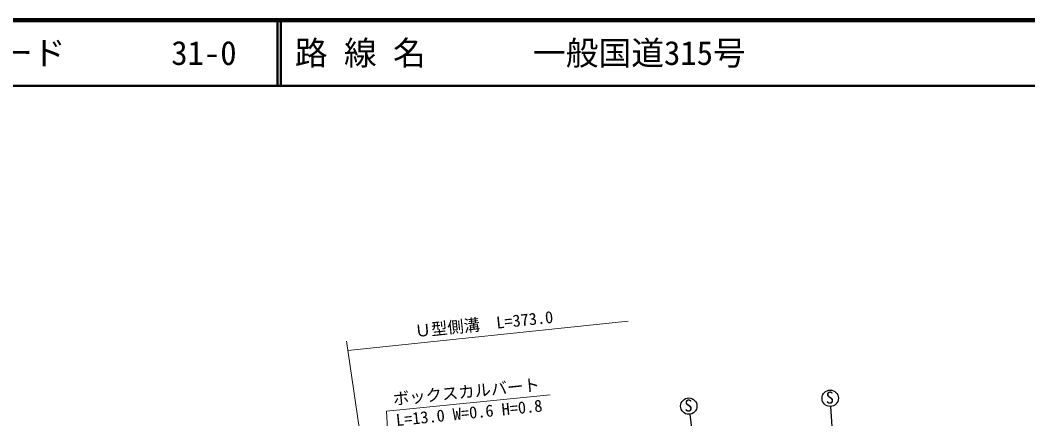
# Model space of a CAD drawing. Units: millimetres at full size, sheet at 1:1000; details may follow other scales. Extents: x 40000 to 680000, y 20000 to 380000.
# Drawn here: x 138454 to 292270, y 319200 to 380000 of the extents above; entities that cross this region are included whole.
import ezdxf
from ezdxf.enums import TextEntityAlignment as Align

# ---------------------------------------------------------------- set-up
doc = ezdxf.new("R2010")
doc.units = ezdxf.units.MM
doc.header["$LTSCALE"] = 1000
for name, color, linetype, lineweight in [('M-BGD', 7, 'Continuous', 25), ('M-STR-HTXT', 7, 'Continuous', 13), ('M-TTL', 2, 'Continuous', 140), ('M-TTL-LINE', 7, 'Continuous', 50)]:
    doc.layers.add(name, color=color, linetype=linetype, lineweight=lineweight)
doc.layers.add('M-TTL-TXT', color=7, linetype='Continuous')
doc.styles.add('ＭＳ ゴシック', font='')
doc.styles.get('ＭＳ ゴシック').set_extended_font_data('MS Gothic')

msp = doc.modelspace()

# ---------------------------------------------------------------- linework, layer by layer
at = {"layer": 'M-BGD'}
for p, q in [((264151, 292624), (262206, 321096)), ((244451, 290772), (240724, 319904))]:
    msp.add_line(p, q, dxfattribs=at)
for centre in [(262100, 322342), (240516, 321137)]:
    msp.add_circle(centre, 1250, dxfattribs=at)
msp.add_open_spline([(274451, 314723), (277620, 315551), (278550, 315743), (281205, 316263), (285737, 317150), (288336, 317326), (292935, 317744), (295535, 317980), (297016, 317803), (299607, 318119), (301058, 318296), (301875, 318441), (303276, 318856), (305039, 319379), (305680, 319762), (307576, 320770)], degree=3, knots=[0, 0, 0, 0, 1, 1, 1, 2, 2, 2, 3, 3, 3, 4, 4, 4, 5, 5, 5, 5], dxfattribs=at)
at = {"layer": 'M-STR-HTXT'}
for p, q in [((188459, 329622), (231240, 334071)), ((188247, 331069), (194599, 287717)), ((194374, 320375), (219335, 322877)), ((196251, 283230), (194374, 320375))]:
    msp.add_line(p, q, dxfattribs=at)
at = {"layer": 'M-TTL'}
msp.add_line((680000, 380000), (40000, 380000), dxfattribs=at)
at = {"layer": 'M-TTL-LINE'}
for p, q in [((177750, 380000), (177750, 370000)), ((178250, 380000), (178250, 370000)), ((40000, 370000), (680000, 370000))]:
    msp.add_line(p, q, dxfattribs=at)

# ---------------------------------------------------------------- texts
at = {"layer": 'M-BGD', "style": 'ＭＳ ゴシック'}
for p in [(261421, 320968), (239837, 319764)]:
    msp.add_text('S', height=1833, dxfattribs=at).set_placement(p, align=Align.BOTTOM_LEFT)
at = {"layer": 'M-STR-HTXT', "style": 'ＭＳ ゴシック'}
for s, rotation, p in [('Ｕ型側溝\u3000L=373.0', 5.937, (198841, 331108)), ('ボックスカルバート', 5.723, (195514, 320755)), ('L=13.0 W=0.6 H=0.8', 5.723, (195960, 317548))]:
    msp.add_text(s, height=1833, rotation=rotation, dxfattribs=at).set_placement(p, align=Align.BOTTOM_LEFT)
at = {"layer": 'M-TTL-TXT', "style": 'ＭＳ ゴシック'}
for s, p in [('図面コード', (120380, 375000)), ('路 線 名', (180380, 375000)), ('一般国道315号', (216734, 375000)), ('31-0', (161521, 375000))]:
    msp.add_text(s, height=3666, dxfattribs=at).set_placement(p, align=Align.MIDDLE_LEFT)

doc.saveas('drawing.dxf')
